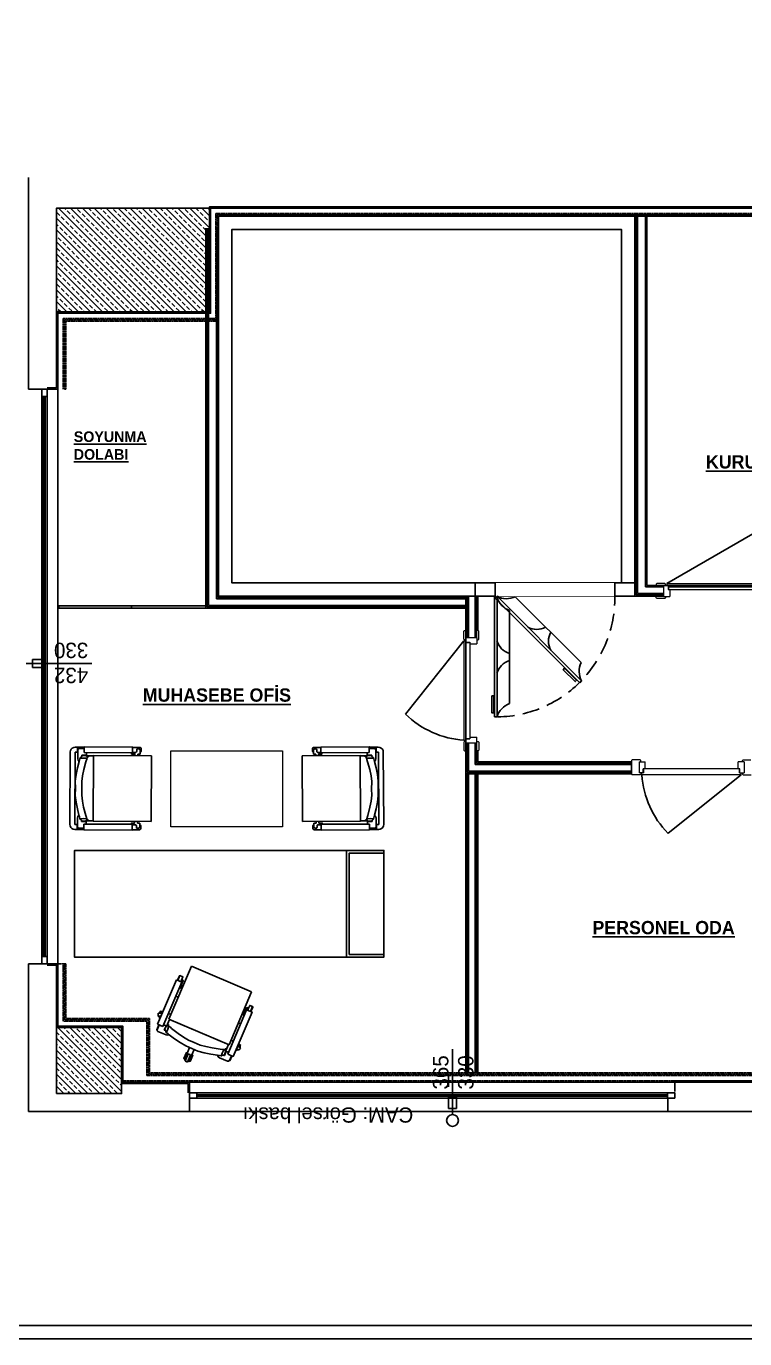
# Model space of a CAD drawing. Header units: millimetres. Extents: x 7703 to 16070, y -6855 to 95.
# Drawn here: x 13022 to 13562, y -6855 to -5869 of the extents above; entities that cross this region are included whole.
import ezdxf

# ---------------------------------------------------------------- set-up
doc = ezdxf.new("R2010")
doc.units = ezdxf.units.MM
doc.set_wipeout_variables(frame=1)
for name, pattern in [('BORDER', [1.75, 0.5, -0.25, 0.5, -0.25, 0, -0.25]), ('CABLE CONTAIN', [0]), ('CABLE GROUND', [0]), ('DASHED', [19.05, 12.7, -6.35])]:
    doc.linetypes.add(name, pattern=pattern)
for name, color, linetype in [('Cember', 7, 'Continuous'), ('Cizgi', 7, 'Continuous'), ('furniture', 231, 'Continuous'), ('Giydirme_Cephe', 7, 'Continuous'), ('iNCE', 8, 'Continuous'), ('Kıtc-002 Çizgi', 7, 'Continuous'), ('Kıtc-014 Elk Tes İşaretler', 1, 'Continuous'), ('Kıtc-025 Antet', 7, 'Continuous'), ('Kıtc-034 Soğuk Oda', 1, 'Continuous'), ('YAZI', 7, 'Continuous')]:
    doc.layers.add(name, color=color, linetype=linetype)
doc.layers.add('gmg-dograma', color=35, linetype='Continuous', lineweight=15)
doc.styles.get("Standard").update_dxf_attribs({"font": 'stylu.ttf', "height": 10})

# ---------------------------------------------------------------- blocks, each defined once
blk = doc.blocks.new('V_CH_AURA_S_CANTILEV')
at = {"linetype": 'Continuous'}
for p, q in [((2.22, 59.9), (2.02, 58.78)), ((2.74, 60.9), (2.22, 59.9)), ((3.51, 61.67), (2.74, 60.9)), ((4.65, 62.25), (3.51, 61.67)), ((5.75, 62.43), (4.65, 62.25)), ((60.23, 62.4), (5.75, 62.43)), ((61.28, 62.21), (60.23, 62.4)), ((62.28, 61.69), (61.28, 62.21)), ((63.07, 60.92), (62.28, 61.69)), ((63.63, 59.81), (63.07, 60.92)), ((63.81, 58.64), (63.63, 59.81)), ((1.65, 51.86), (1.65, 15.51)), ((6.05, 51.86), (1.65, 51.86)), ((1.98, 51.86), (2, 56.57)), ((2.02, 58.78), (2, 56.51)), ((2, 56.57), (2.32, 56.83)), ((2.32, 56.83), (2.87, 56.96)), ((2.87, 56.96), (4.86, 56.96)), ((3.03, 55.79), (3, 55.73)), ((3, 55.73), (3, 52.57)), ((3, 52.57), (3.29, 51.91)), ((3.29, 56.41), (3.03, 55.79)), ((4, 56.7), (3.29, 56.41)), ((10.65, 56.7), (4, 56.7)), ((4.86, 56.96), (5.4, 56.84)), ((5.4, 56.84), (5.7, 56.66)), ((5.7, 58.7), (5.82, 58.72)), ((5.7, 58.55), (5.7, 58.7)), ((5.7, 56.75), (5.7, 58.55)), ((5.82, 58.72), (59.95, 58.72)), ((6.05, 50.3), (6, 50.3)), ((6, 50.3), (7.9, 50.3)), ((6.05, 15.51), (6.05, 51.86)), ((7.9, 50.3), (7.9, 53.8)), ((7.9, 53.8), (8.12, 53.8)), ((8.11, 52.35), (8.11, 52.86)), ((8.11, 52.86), (8.28, 52.86)), ((8.36, 50.83), (8.11, 52.35)), ((8.28, 52.86), (8.12, 53.8)), ((8.12, 53.8), (8.91, 53.8)), ((8.4, 50.63), (8.36, 50.83)), ((8.4, 44.93), (8.4, 50.63)), ((8.4, 50.59), (8.47, 50.33)), ((8.47, 50.33), (8.57, 50.19)), ((8.57, 50.19), (8.71, 50.19)), ((8.71, 50.19), (8.76, 49.86)), ((8.76, 49.86), (8.8, 49.6)), ((8.8, 49.6), (8.85, 49.29)), ((8.91, 53.8), (8.93, 54)), ((8.93, 54), (9.25, 54)), ((9.25, 54), (9.62, 54.78)), ((9.36, 49.28), (9.48, 49.49)), ((9.48, 49.49), (9.59, 49.68)), ((9.59, 49.68), (9.64, 49.8)), ((9.62, 54.78), (9.7, 54.87)), ((9.64, 49.8), (9.74, 49.83)), ((9.7, 54.87), (9.83, 54.9)), ((9.74, 49.83), (9.87, 49.81)), ((9.83, 54.9), (11.81, 55.36)), ((9.87, 49.81), (10.01, 49.71)), ((10.01, 49.71), (10.06, 49.7)), ((10.06, 49.7), (11.75, 50.24)), ((11.81, 56.42), (10.65, 56.7)), ((11.75, 50.24), (12.6, 50.51)), ((12.83, 55.63), (11.81, 56.42)), ((11.81, 55.36), (12.83, 55.63)), ((12.6, 50.51), (18.66, 52.14)), ((12.83, 55.63), (17.6, 56.85)), ((17.6, 56.85), (22.6, 57.84)), ((18.66, 52.14), (23.38, 53.07)), ((22.6, 57.84), (27.6, 58.5)), ((23.38, 53.07), (27.83, 53.65)), ((27.6, 58.5), (33.3, 58.33)), ((27.83, 53.65), (32.34, 53.51)), ((32.34, 53.51), (37.97, 53.65)), ((33.3, 58.33), (38.2, 58.5)), ((37.97, 53.65), (42.42, 53.07)), ((38.2, 58.5), (43.2, 57.84)), ((42.42, 53.07), (47.14, 52.14)), ((43.2, 57.84), (48.2, 56.85)), ((47.14, 52.14), (52.96, 50.58)), ((48.2, 56.85), (52.97, 55.63)), ((52.96, 50.58), (55.73, 49.7)), ((52.97, 55.63), (53.99, 56.42)), ((52.97, 55.63), (55.97, 54.9)), ((53.99, 56.42), (55.15, 56.7)), ((55.15, 56.7), (61.8, 56.7)), ((55.73, 49.7), (55.93, 49.81)), ((55.93, 49.81), (56.06, 49.83)), ((55.97, 54.9), (56.1, 54.87)), ((56.06, 49.83), (56.16, 49.8)), ((56.1, 54.87), (56.18, 54.78)), ((56.16, 49.8), (56.21, 49.68)), ((56.18, 54.78), (56.55, 54)), ((56.21, 49.68), (56.31, 49.49)), ((56.31, 49.49), (56.44, 49.28)), ((56.55, 54), (56.87, 54)), ((56.87, 54), (56.89, 53.8)), ((56.89, 53.8), (57.68, 53.8)), ((56.92, 49.14), (57, 49.6)), ((57, 49.6), (57.04, 49.86)), ((57.04, 49.86), (57.09, 50.19)), ((57.09, 50.19), (57.23, 50.19)), ((57.23, 50.19), (57.32, 50.33)), ((57.32, 50.33), (57.4, 50.59)), ((57.69, 52.35), (57.4, 50.59)), ((57.4, 50.59), (57.4, 44.93)), ((57.68, 53.8), (57.52, 52.86)), ((57.52, 52.86), (57.69, 52.86)), ((57.9, 53.8), (57.68, 53.8)), ((57.69, 52.86), (57.69, 52.35)), ((57.9, 50.3), (57.9, 53.8)), ((59.75, 50.3), (57.9, 50.3)), ((64.15, 51.86), (59.75, 51.86)), ((59.75, 51.86), (59.75, 15.51)), ((59.95, 58.72), (60.07, 58.7)), ((60.07, 58.7), (60.1, 58.64)), ((60.1, 58.64), (60.13, 56.67)), ((60.28, 56.73), (60.48, 56.88)), ((60.48, 56.88), (61, 56.97)), ((61, 56.97), (62.87, 56.97)), ((61.8, 56.7), (62.51, 56.41)), ((62.51, 56.41), (62.77, 55.79)), ((62.8, 52.57), (62.51, 51.91)), ((62.77, 55.79), (62.8, 55.68)), ((62.8, 55.68), (62.8, 52.57)), ((62.87, 56.97), (63.43, 56.87)), ((63.43, 56.87), (63.8, 56.54)), ((63.8, 56.54), (63.76, 51.86)), ((63.8, 56.54), (63.81, 58.64)), ((64.15, 15.51), (64.15, 51.86)), ((57.51, 44.93), (8.3, 44.93)), ((8.3, 44.93), (8.3, 1.3)), ((57.4, 44.93), (8.4, 44.93)), ((8.85, 49.29), (8.88, 49.14)), ((8.88, 49.14), (8.95, 48.89)), ((8.95, 48.89), (8.98, 48.81)), ((8.98, 48.81), (9.04, 48.71)), ((9.04, 48.71), (9.13, 48.75)), ((9.13, 48.75), (9.26, 48.96)), ((9.26, 48.96), (9.33, 49.13)), ((9.33, 49.13), (9.36, 49.28)), ((56.44, 49.28), (56.47, 49.13)), ((56.47, 49.13), (56.54, 48.96)), ((56.54, 48.96), (56.6, 48.85)), ((56.6, 48.85), (56.67, 48.75)), ((56.67, 48.75), (56.76, 48.71)), ((56.76, 48.71), (56.82, 48.81)), ((56.82, 48.81), (56.85, 48.89)), ((56.85, 48.89), (56.92, 49.14)), ((57.51, 1.3), (57.51, 44.93)), ((1.65, 15.51), (6.05, 15.51)), ((2, 15.51), (2, 9.89)), ((2, 9.89), (2.37, 9.39)), ((3.35, 12.28), (3.05, 12.22)), ((3.05, 12.22), (3.05, 10.84)), ((3.05, 10.84), (3.35, 10.14)), ((4.05, 12.33), (3.35, 12.28)), ((3.35, 10.14), (4.05, 9.84)), ((4.75, 12.33), (4.05, 12.33)), ((5.34, 12.53), (4.75, 12.33)), ((5.7, 13.04), (5.34, 12.53)), ((5.7, 15.5), (5.7, 13.04)), ((6.95, 9.84), (6.95, 11.65)), ((6.95, 11.65), (8.3, 11.65)), ((57.51, 11.65), (58.85, 11.65)), ((58.85, 11.65), (58.85, 9.84)), ((59.75, 15.51), (64.15, 15.51)), ((60.1, 13.04), (60.1, 15.5)), ((60.47, 12.53), (60.1, 13.04)), ((61.05, 12.33), (60.47, 12.53)), ((61.75, 12.33), (61.05, 12.33)), ((62.46, 12.28), (61.75, 12.33)), ((61.75, 9.84), (62.46, 10.14)), ((62.75, 12.22), (62.46, 12.28)), ((62.46, 10.14), (62.75, 10.84)), ((62.75, 10.84), (62.75, 12.22)), ((63.44, 9.39), (63.8, 9.89)), ((63.8, 9.89), (63.8, 15.51)), ((2.37, 9.39), (2.95, 9.2)), ((2.95, 9.2), (4.75, 9.2)), ((4.05, 9.84), (6.95, 9.84)), ((4.75, 9.2), (5.34, 9.39)), ((5.34, 9.39), (5.67, 9.84)), ((8.3, 1.3), (57.51, 1.3)), ((58.85, 9.84), (61.75, 9.84)), ((60.14, 9.84), (60.47, 9.39)), ((60.47, 9.39), (61.05, 9.2)), ((61.05, 9.2), (62.85, 9.2)), ((62.85, 9.2), (63.44, 9.39))]:
    blk.add_line(p, q, dxfattribs=at)
for points in [[(3.03, 55.79), (2.7, 55.79), (2.7, 51.86)], [(9.83, 54.9), (9.99, 54.82), (10.09, 54.64), (10.13, 52.3), (10.11, 50.43), (10.09, 49.8), (10.06, 49.7), (10.01, 49.71)], [(56.1, 54.87), (55.95, 54.89), (55.81, 54.82), (55.71, 54.64), (55.69, 54.23), (55.67, 52.86), (55.67, 52.07), (55.68, 51.13), (55.71, 49.8), (55.73, 49.7)], [(59.75, 51.86), (59.75, 15.51), (64.15, 15.51), (64.15, 51.86), (59.75, 51.86)], [(62.77, 55.79), (63.1, 55.79), (63.1, 51.91)], [(63.1, 51.91), (63.1, 51.86)], [(6.05, 44.66), (6, 44.67)], [(8.3, 13.76), (6.95, 13.76), (6.95, 16.24), (6.05, 16.24)], [(59.75, 16.24), (58.85, 16.24), (58.85, 13.76), (57.51, 13.76)]]:
    blk.add_lwpolyline(points, dxfattribs=at)
blk = doc.blocks.new('DESKCH_AURA_S')
at = {"linetype": 'Continuous'}
for p, q in [((33.27, 67.82), (33.27, 61.97)), ((33.27, 61.97), (35.27, 61.97)), ((35.27, 61.97), (35.27, 67.81)), ((3.42, 50.57), (3.42, 14.22)), ((7.82, 50.57), (3.42, 50.57)), ((4.79, 54.51), (4.76, 54.44)), ((4.76, 54.44), (4.76, 51.28)), ((4.76, 51.28), (5.05, 50.63)), ((5.05, 55.13), (4.79, 54.51)), ((5.76, 55.42), (5.05, 55.13)), ((12.41, 55.42), (5.76, 55.42)), ((7.82, 14.22), (7.82, 50.57)), ((9.87, 51.07), (9.87, 51.57)), ((9.87, 51.57), (10.04, 51.57)), ((10.12, 49.55), (9.87, 51.07)), ((10.04, 51.57), (9.88, 52.52)), ((9.88, 52.52), (10.67, 52.52)), ((10.16, 49.34), (10.12, 49.55)), ((10.16, 43.64), (10.16, 49.34)), ((10.67, 52.52), (10.69, 52.72)), ((10.69, 52.72), (11.01, 52.72)), ((11.01, 52.72), (11.38, 53.5)), ((11.38, 53.5), (11.46, 53.59)), ((11.46, 53.59), (11.6, 53.62)), ((11.6, 53.62), (13.57, 54.07)), ((13.57, 55.14), (12.41, 55.42)), ((14.6, 54.35), (13.57, 55.14)), ((13.57, 54.07), (14.6, 54.35)), ((14.36, 49.23), (20.42, 50.85)), ((14.6, 54.35), (19.36, 55.57)), ((19.36, 55.57), (24.36, 56.55)), ((20.42, 50.85), (25.14, 51.78)), ((24.36, 56.55), (29.36, 57.21)), ((25.14, 51.78), (29.6, 52.37)), ((29.36, 57.21), (34.26, 57.05)), ((29.6, 52.37), (34.1, 52.22)), ((34.1, 52.22), (38.93, 52.37)), ((34.26, 57.05), (39.17, 57.21)), ((38.93, 52.37), (43.38, 51.78)), ((39.17, 57.21), (44.17, 56.55)), ((43.38, 51.78), (48.1, 50.85)), ((44.17, 56.55), (49.17, 55.57)), ((48.1, 50.85), (53.92, 49.29)), ((49.17, 55.57), (53.93, 54.35)), ((53.93, 54.35), (56.93, 53.62)), ((56.93, 53.62), (57.06, 53.59)), ((57.06, 53.59), (57.15, 53.5)), ((57.15, 53.5), (57.51, 52.72)), ((57.51, 52.72), (57.83, 52.72)), ((57.83, 52.72), (57.85, 52.52)), ((57.85, 52.52), (58.64, 52.52)), ((58.66, 51.07), (58.36, 49.3)), ((58.64, 52.52), (58.49, 51.57)), ((58.49, 51.57), (58.66, 51.57)), ((58.66, 51.57), (58.66, 51.07)), ((65.12, 50.57), (60.72, 50.57)), ((60.72, 50.57), (60.72, 14.22)), ((65.12, 14.22), (65.12, 50.57)), ((9.66, 43.64), (9.66, 0.27)), ((58.87, 43.64), (9.66, 43.64)), ((58.37, 43.64), (10.16, 43.64)), ((10.17, 49.3), (10.24, 49.04)), ((10.24, 49.04), (10.33, 48.9)), ((10.33, 48.9), (10.47, 48.9)), ((10.47, 48.9), (10.52, 48.58)), ((10.52, 48.58), (10.56, 48.31)), ((10.56, 48.31), (10.62, 48.01)), ((10.62, 48.01), (10.64, 47.86)), ((10.64, 47.86), (10.71, 47.61)), ((10.71, 47.61), (10.74, 47.52)), ((10.74, 47.52), (10.8, 47.43)), ((10.8, 47.43), (10.9, 47.46)), ((10.9, 47.46), (11.02, 47.68)), ((11.02, 47.68), (11.1, 47.85)), ((11.1, 47.85), (11.13, 48)), ((11.13, 48), (11.25, 48.2)), ((11.25, 48.2), (11.35, 48.39)), ((11.35, 48.39), (11.41, 48.52)), ((11.41, 48.52), (11.5, 48.55)), ((11.5, 48.55), (11.63, 48.52)), ((11.63, 48.52), (11.77, 48.42)), ((11.77, 48.42), (11.83, 48.41)), ((11.83, 48.41), (13.51, 48.95)), ((13.51, 48.95), (14.36, 49.23)), ((53.92, 49.29), (56.7, 48.41)), ((56.7, 48.41), (56.89, 48.52)), ((56.89, 48.52), (57.02, 48.55)), ((57.02, 48.55), (57.12, 48.52)), ((57.12, 48.52), (57.17, 48.39)), ((57.17, 48.39), (57.28, 48.2)), ((57.28, 48.2), (57.4, 48)), ((57.4, 48), (57.43, 47.85)), ((57.43, 47.85), (57.5, 47.68)), ((57.5, 47.68), (57.57, 47.57)), ((57.57, 47.57), (57.63, 47.46)), ((57.63, 47.46), (57.72, 47.43)), ((57.72, 47.43), (57.78, 47.52)), ((57.78, 47.52), (57.82, 47.61)), ((57.82, 47.61), (57.88, 47.86)), ((57.88, 47.86), (57.96, 48.31)), ((57.96, 48.31), (58, 48.58)), ((58, 48.58), (58.05, 48.9)), ((58.05, 48.9), (58.2, 48.9)), ((58.2, 48.9), (58.29, 49.04)), ((58.29, 49.04), (58.36, 49.3)), ((58.36, 49.3), (58.37, 43.64)), ((58.87, 0.27), (58.87, 43.64)), ((3.42, 14.22), (7.82, 14.22)), ((60.72, 14.22), (65.12, 14.22)), ((9.66, 0.27), (58.87, 0.27))]:
    blk.add_line(p, q, dxfattribs=at)
for points in [[(32.59, 66.57), (31.67, 66.57), (31.67, 61.57), (32.42, 61.57)], [(35.94, 66.57), (36.87, 66.57), (36.87, 61.57), (36.86, 61.57), (36.12, 61.57), (36.87, 61.57)], [(4.79, 54.51), (4.46, 54.51), (4.46, 50.57)], [(7.82, 49.02), (7.76, 49.02), (9.66, 49.02), (9.66, 52.52), (9.88, 52.52)], [(11.6, 53.62), (11.75, 53.54), (11.85, 53.36), (11.89, 51.02), (11.87, 49.14), (11.85, 48.51), (11.83, 48.41), (11.77, 48.42)], [(53.93, 54.35), (54.95, 55.14), (56.12, 55.42), (62.77, 55.42), (63.47, 55.13), (63.73, 54.51), (63.77, 54.4), (63.77, 51.28), (63.47, 50.63)], [(57.06, 53.59), (56.91, 53.61), (56.77, 53.54), (56.67, 53.36), (56.66, 52.95), (56.64, 51.58), (56.63, 50.79), (56.64, 49.84), (56.67, 48.51), (56.7, 48.41)], [(60.72, 49.02), (58.87, 49.02), (58.87, 52.52), (58.64, 52.52)], [(60.72, 50.57), (60.72, 14.22), (65.12, 14.22), (65.12, 50.57), (60.72, 50.57)], [(63.73, 54.51), (64.07, 54.51), (64.07, 50.63)], [(64.07, 50.63), (64.07, 50.57)], [(1.65, 41.66), (1.36, 40.78), (3.42, 40.11)], [(2.68, 44.84), (2.97, 45.73), (3.42, 45.58)], [(9.66, 39.99), (7.76, 39.99)], [(7.82, 43.37), (7.77, 43.39)], [(58.87, 39.99), (60.77, 39.99)], [(65.56, 45.72), (65.12, 45.57)], [(67.24, 44.58), (65.12, 43.89)], [(65.12, 41.79), (67.85, 42.68)], [(67.17, 40.77), (65.12, 40.11)], [(65.84, 44.84), (65.56, 45.72)], [(66.88, 41.65), (67.17, 40.77)], [(7.76, 25.75), (9.66, 25.75)], [(58.87, 25.75), (60.77, 25.75)], [(4.27, 14.22), (4.27, 10.57), (4.57, 10.28), (6.97, 10.28), (6.97, 14.22)], [(4.57, 14.22), (4.57, 10.28)], [(6.97, 14), (7.16, 14), (7.16, 12.5), (6.97, 12.5)], [(6.97, 13.7), (7.16, 13.7)], [(7.82, 19.12), (8.26, 19.12), (8.26, 12.72), (7.16, 12.72)], [(8.26, 18.17), (9.66, 18.17)], [(8.26, 16.87), (9.66, 16.87)], [(58.87, 18.17), (60.27, 18.17)], [(58.87, 18.17), (60.27, 18.17)], [(58.87, 16.87), (60.27, 16.87)], [(58.87, 16.87), (60.27, 16.87)], [(60.77, 19.12), (60.27, 19.12), (60.27, 12.72), (61.37, 12.72)], [(60.72, 19.12), (60.27, 19.12), (60.27, 12.72), (61.37, 12.72)], [(61.57, 14), (61.37, 14), (61.37, 12.5), (61.57, 12.5), (61.57, 10.28), (63.97, 10.28), (64.27, 10.57), (64.27, 14.22)], [(61.57, 13.7), (61.37, 13.7)], [(61.57, 14.22), (61.57, 12.5)], [(63.97, 14.22), (63.97, 10.28)]]:
    blk.add_lwpolyline(points, dxfattribs=at)
for points in [[(33.27, 67.49, 0.245346), (32.52, 66.06), (32.31, 57.11)], [(36.22, 57.11), (36.02, 66.06, 0.245346), (35.27, 67.49)], [(3.42, 43.9), (1.29, 44.59, 0.043542), (0.67, 42.69), (3.42, 41.8)], [(0.98, 42.59, 0.245346), (2.11, 41.43), (3.42, 40.97)], [(3.42, 44.69), (3.19, 44.76, 0.245346), (1.59, 44.49)], [(66.93, 44.48, 0.245346), (65.34, 44.75), (65.12, 44.69)], [(65.12, 40.97), (66.42, 41.42, 0.245346), (67.55, 42.58)], [(67.85, 42.68, 0.043542), (67.24, 44.58)]]:
    blk.add_lwpolyline(points, format="xyb", dxfattribs=at)
blk.add_arc((34.21, 56.36), 11.51, 84.74965, 94.72238, dxfattribs=at)
blk = doc.blocks.new('A$C67DD5C12')
at = {"layer": 'Kıtc-034 Soğuk Oda', "color": 30}
blk.add_line((25.91, 98.64), (25.91, 28.55), dxfattribs=at)
for points in [[(76.22, 46.1), (75.21, 45.08), (66.21, 54.07), (67.23, 55.09)], [(14.02, 21.63), (12.59, 21.63), (12.59, 34.34), (14.02, 34.34)]]:
    blk.add_lwpolyline(points, close=True, dxfattribs=at)
for centre, radius, start, end in [((46.24, 98.32), 14, 241.32551, 298.63668), ((69.09, 75.47), 14, 151.3636, 208.67477), ((29.75, 79.76), 14, 196.32551, 253.63668), ((29.75, 47.44), 14, 106.3636, 163.67477), ((92.82, 52.83), 14.65, 153.35125, 209.36208), ((30.52, 14.65), 14.65, 108.35125, 164.36208)]:
    blk.add_arc(centre, radius, start, end, dxfattribs=at)
at = {"color": 30}
blk.add_wipeout([(15, 109.29), (105, 109.29), (105, 119.29), (15, 119.29)], dxfattribs=at).dxf.layer = 'Kıtc-034 Soğuk Oda'
at = {"layer": 'Kıtc-002 Çizgi', "color": 30, "linetype": 'DASHED'}
blk.add_arc((15.54, 108.06), 89.47, 270.93431, 0.78385, dxfattribs=at)
at = {"layer": 'Kıtc-034 Soğuk Oda', "color": 30}
blk.add_line((30.17, 108.96), (79.73, 59.4), dxfattribs=at)
for points in [[(15, 119.29), (0, 119.29), (0, 109.29), (15, 109.29)], [(120, 119.29), (105, 119.29), (105, 109.29), (120, 109.29)], [(14.41, 18.6), (16.41, 18.6), (16.41, 108.6), (14.41, 108.6)], [(78.64, 44.23), (80.05, 45.65), (16.41, 109.29), (15, 107.87)]]:
    blk.add_lwpolyline(points, close=True, dxfattribs=at)
for centre, start, end in [((23.6, 122.05), 240.6382, 296.64903), ((30.52, 112.55), 195.6382, 251.64903)]:
    blk.add_arc(centre, 14.65, start, end, dxfattribs=at)

msp = doc.modelspace()

# ---------------------------------------------------------------- hatches: boundary and pattern name
h = msp.add_hatch()
h.set_pattern_fill('ANSI33', color=256, angle=90)
h.set_pattern_definition([(135, (19603.7976, 2865.107), (-4.490128, -4.490128), []), (135, (19603.7976, 2869.597), (-4.490128, -4.490128), [3.175, -1.5875])])
h.paths.add_polyline_path([(13044.57, -6083.33), (13159.57, -6083.33), (13159.57, -6005.33), (13044.57, -6005.33)])
h = msp.add_hatch()
h.set_pattern_fill('ANSI33', color=256, angle=90)
h.set_pattern_definition([(135, (19603.2944, 2249.107), (-4.490128, -4.490128), []), (135, (19603.2944, 2253.597), (-4.490128, -4.490128), [3.175, -1.5875])])
h.paths.add_polyline_path([(13044.67, -6670.83), (13093.57, -6670.83), (13093.57, -6621.33), (13044.67, -6621.33)])

# ---------------------------------------------------------------- linework, layer by layer
for p, q in [((13023.57, -6141.37), (13023.57, -5982.13)), ((13033.57, -6141.37), (13023.57, -6141.37)), ((13033.57, -6357.33), (13033.57, -6141.41)), ((13037.57, -6357.33), (13037.57, -6141.41)), ((13033.57, -6357.33), (13033.57, -6573.2)), ((13037.57, -6357.33), (13037.57, -6573.2)), ((13033.57, -6573.28), (13023.57, -6573.28)), ((13023.57, -6573.28), (13023.57, -6684.33)), ((13144.57, -6662.33), (13521.46, -6662.33)), ((13509.58, -6669.33), (13509.58, -6661.33)), ((13144.57, -6674.33), (13144.57, -6684.33)), ((13504.09, -6670.33), (13144.66, -6670.33)), ((13504.09, -6674.33), (13144.66, -6674.33)), ((13504.17, -6674.33), (13504.17, -6684.33)), ((13144.57, -6684.33), (13023.57, -6684.33)), ((13504.17, -6684.33), (14333.57, -6684.33))]:
    msp.add_line(p, q)
at = {"color": 251, "linetype": 'CABLE CONTAIN'}
for p, q in [((13479.44, -6297.01), (13479.44, -6011.33)), ((13480.44, -6296.01), (13480.44, -6011.33)), ((13481.44, -6295.01), (13481.44, -6011.33)), ((13487.44, -6290.01), (13487.44, -6011.33)), ((13488.44, -6289.01), (13488.44, -6011.33)), ((13157.01, -6306.01), (13157.01, -6020.33)), ((13158.01, -6305.01), (13158.01, -6020.33)), ((13159.01, -6304.01), (13159.01, -6020.33)), ((13165.01, -6299.01), (13165.01, -6020.33)), ((13166.01, -6298.01), (13166.01, -6020.33)), ((13501.31, -6290.01), (13487.44, -6290.01)), ((13738.8, -6289.01), (13488.44, -6289.01)), ((13598.21, -6290.01), (13504.41, -6290.01)), ((13159.01, -6304.01), (13352.46, -6304.01)), ((13165.01, -6299.01), (13352.46, -6299.01)), ((13166.01, -6298.01), (13352.46, -6298.01)), ((13166.57, -6297.01), (13352.46, -6297.01)), ((13352.46, -6297.01), (13352.46, -6430.45)), ((13353.46, -6297.01), (13353.46, -6328.41)), ((13354.46, -6297.01), (13354.46, -6328.41)), ((13359.46, -6297.01), (13359.46, -6328.41)), ((13360.46, -6297.01), (13360.46, -6328.41)), ((13361.46, -6297.01), (13361.46, -6322.67)), ((13501.31, -6297.01), (13479.44, -6297.01)), ((13501.31, -6296.01), (13480.44, -6296.01)), ((13501.31, -6295.01), (13481.44, -6295.01)), ((13157.01, -6306.01), (13352.46, -6306.01)), ((13158.01, -6305.01), (13352.46, -6305.01)), ((13353.46, -6407.41), (13353.46, -6429.45)), ((13354.46, -6407.41), (13354.46, -6428.45)), ((13359.46, -6407.41), (13359.46, -6423.45)), ((13360.46, -6407.41), (13360.46, -6422.45)), ((13360.46, -6422.45), (13476.9, -6422.45)), ((13361.46, -6413.15), (13361.46, -6421.45)), ((13361.46, -6421.45), (13476.9, -6421.45)), ((13476.9, -6421.45), (13476.9, -6430.45)), ((13352.46, -6430.45), (13361.46, -6430.45)), ((13352.46, -6430.45), (13352.46, -6655.33)), ((13353.46, -6429.45), (13476.9, -6429.45)), ((13353.46, -6430.45), (13353.46, -6655.33)), ((13354.46, -6428.45), (13476.9, -6428.45)), ((13354.46, -6430.45), (13354.46, -6655.33)), ((13359.46, -6423.45), (13476.9, -6423.45)), ((13359.46, -6430.45), (13359.46, -6655.33)), ((13360.46, -6430.45), (13360.46, -6655.33)), ((13361.46, -6430.45), (13476.9, -6430.45)), ((13361.46, -6430.45), (13361.46, -6655.33))]:
    msp.add_line(p, q, dxfattribs=at)
at = {"color": 0, "linetype": 'ByBlock'}
for p, q in [((13045.57, -6141.33), (13045.57, -6573.33)), ((13144.57, -6684.33), (13504.17, -6684.33))]:
    msp.add_line(p, q, dxfattribs=at)
at = {"color": 53, "linetype": 'BORDER'}
for p, q in [((13051.57, -6141.33), (13050.57, -6141.33)), ((13051.57, -6573.33), (13045.57, -6573.33))]:
    msp.add_line(p, q, dxfattribs=at)
at = {"color": 4}
for p, q in [((13034.96, -6362.81), (13034.96, -6146.9)), ((13035.57, -6362.81), (13035.57, -6146.9)), ((13036.13, -6362.83), (13036.13, -6146.91)), ((13034.96, -6362.81), (13034.96, -6567.71)), ((13035.57, -6362.81), (13035.57, -6567.71)), ((13036.13, -6362.8), (13036.13, -6567.7)), ((13503.97, -6672.33), (13150.14, -6672.33)), ((13503.97, -6672.94), (13150.14, -6672.94)), ((13503.99, -6671.77), (13150.16, -6671.77))]:
    msp.add_line(p, q, dxfattribs=at)
for points in [[(14312.57, -6084.33), (14312.57, -6026.33), (14269.57, -6026.33), (14269.57, -6004.33), (13713.57, -6004.33), (13713.57, -6026.33), (13648.57, -6026.33), (13648.57, -6004.33), (13159.57, -6004.33), (13159.57, -6083.33), (13044.57, -6083.33), (13044.57, -6140.33), (13037.57, -6140.33)], [(14311.57, -6084.33), (14311.57, -6027.33), (14268.57, -6027.33), (14268.57, -6005.33), (13714.57, -6005.33), (13714.57, -6027.33), (13647.57, -6027.33), (13647.57, -6005.33), (13160.57, -6005.33), (13160.57, -6084.33), (13045.57, -6084.33), (13045.57, -6141.33), (13037.57, -6141.33)], [(14320.57, -6563.33), (14320.57, -6620.33), (14277.57, -6620.33), (14277.57, -6661.33), (13716.57, -6661.33), (13716.57, -6620.33), (13659.57, -6620.33), (13659.57, -6661.33), (13509.58, -6661.33)], [(14321.57, -6563.33), (14321.57, -6621.33), (14278.57, -6621.33), (14278.57, -6662.33), (13715.57, -6662.33), (13715.57, -6621.33), (13660.57, -6621.33), (13660.57, -6662.33), (13509.58, -6662.33)], [(13037.57, -6573.33), (13045.57, -6573.33), (13045.57, -6620.33), (13094.57, -6620.33), (13094.57, -6662.33), (13144.57, -6662.33), (13144.57, -6670.33)], [(13037.57, -6574.33), (13044.57, -6574.33), (13044.57, -6621.33), (13093.57, -6621.33), (13093.57, -6663.33), (13143.57, -6663.33), (13143.57, -6670.33)]]:
    msp.add_lwpolyline(points)
for points in [[(13044.57, -6083.33), (13044.57, -6005.33), (13159.57, -6005.33), (13159.57, -6083.33)], [(13033.57, -6141.33), (13033.57, -6146.81), (13037.57, -6146.81), (13037.57, -6141.33)], [(13101.15, -6304.31), (13046.31, -6304.31), (13046.31, -6306.01), (13101.15, -6306.01)], [(13157.01, -6304.31), (13101.15, -6304.31), (13101.15, -6306.01), (13157.01, -6306.01)], [(13033.57, -6573.28), (13033.57, -6567.8), (13037.57, -6567.8), (13037.57, -6573.28)], [(13044.67, -6670.83), (13044.67, -6621.33), (13093.57, -6621.33), (13093.57, -6670.83)], [(13144.57, -6674.33), (13150.06, -6674.33), (13150.06, -6670.33), (13144.57, -6670.33)], [(13509.57, -6674.33), (13504.09, -6674.33), (13504.09, -6670.33), (13509.57, -6670.33)]]:
    msp.add_lwpolyline(points, close=True)
at = {"color": 144, "linetype": 'BORDER'}
for points in [[(13049.57, -6141.33), (13049.57, -6088.33), (13164.57, -6088.33), (13164.57, -6009.33), (13643.57, -6009.33), (13643.57, -6031.33), (13718.57, -6031.33), (13718.57, -6031.33), (14264.57, -6031.33), (14264.57, -6031.33), (14307.57, -6031.33), (14307.57, -6084.33)], [(13144.57, -6662.33), (13094.57, -6662.33), (13094.57, -6620.33), (13045.57, -6620.33), (13045.57, -6573.33)], [(13144.57, -6657.32), (13112.57, -6657.32), (13112.57, -6616.33), (13049.57, -6616.33), (13049.57, -6573.33)], [(14320.57, -6620.33), (14277.57, -6620.33), (14277.57, -6661.33), (13716.57, -6661.33), (13716.57, -6620.33), (13659.57, -6620.33), (13659.57, -6661.33), (13094.57, -6661.33)], [(14320.57, -6616.33), (14273.57, -6616.33), (14273.57, -6657.33), (13720.57, -6657.33), (13720.57, -6616.33), (13655.57, -6616.33), (13655.57, -6657.33), (13144.57, -6657.33)]]:
    msp.add_lwpolyline(points, dxfattribs=at)
at = {"color": 53, "linetype": 'BORDER'}
for points in [[(13050.57, -6141.33), (13050.57, -6089.33), (13165.57, -6089.33), (13165.57, -6010.33), (13349.37, -6010.33)], [(13051.57, -6141.33), (13051.57, -6090.33), (13166.57, -6090.33), (13166.57, -6011.33), (13349.37, -6011.33)], [(13113.57, -6657.33), (13113.57, -6657.33), (13113.57, -6615.33), (13050.57, -6615.33), (13050.57, -6573.33)], [(13114.57, -6656.33), (13114.57, -6656.33), (13114.57, -6614.33), (13051.57, -6614.33), (13051.57, -6573.33)], [(14080.57, -6655.33), (13722.57, -6655.33), (13722.57, -6614.33), (13653.57, -6614.33), (13653.57, -6655.33), (13114.57, -6655.33)], [(14080.57, -6656.33), (13721.57, -6656.33), (13721.57, -6615.33), (13654.57, -6615.33), (13654.57, -6656.33), (13114.57, -6656.33)]]:
    msp.add_lwpolyline(points, dxfattribs=at)
at = {"color": 53, "linetype": 'CABLE GROUND'}
for points in [[(13165.57, -6010.33), (13642.57, -6010.33), (13642.57, -6032.33), (13719.57, -6032.33), (13719.57, -6032.33), (14080.57, -6032.33)], [(13348.21, -6011.33), (13641.57, -6011.33), (13641.57, -6033.33), (13720.57, -6033.33), (13720.57, -6033.33), (14080.57, -6033.33)]]:
    msp.add_lwpolyline(points, dxfattribs=at)
at = {"color": 0, "linetype": 'ByBlock'}
for points in [[(13262.77, -6568.24), (13058.13, -6568.24), (13058.13, -6488.24), (13262.77, -6488.24)], [(13262.77, -6568.24), (13290.85, -6568.24), (13290.85, -6488.08), (13262.77, -6488.08)], [(13264.77, -6566.24), (13290.85, -6566.24), (13290.85, -6490.08), (13264.77, -6490.08)]]:
    msp.add_lwpolyline(points, close=True, dxfattribs=at)
at = {"layer": 'Cember', "linetype": 'Continuous', "lineweight": -3}
msp.add_circle((13342.43, -6691.08), 4.43, dxfattribs=at)
at = {"layer": 'Cizgi', "linetype": 'Continuous', "lineweight": -3}
for points in [[(13071.12, -6347.63), (13021.92, -6347.63)], [(13342.43, -6686.65), (13342.43, -6637.45)]]:
    msp.add_lwpolyline(points, dxfattribs=at)
at = {"layer": 'Giydirme_Cephe', "linetype": 'Continuous', "lineweight": -3}
for points in [[(13027.54, -6347.63), (13023.58, -6347.63)], [(13027.54, -6347.63), (13023.58, -6347.63)], [(13027.54, -6347.63), (13023.58, -6347.63)], [(13027.54, -6347.63), (13023.58, -6347.63)], [(13027.54, -6347.63), (13023.58, -6347.63)], [(13027.54, -6347.63), (13023.58, -6347.63)], [(13027.54, -6347.63), (13023.58, -6347.63)], [(13027.54, -6347.63), (13023.58, -6347.63)], [(13027.54, -6347.63), (13023.58, -6347.63)], [(13027.54, -6347.63), (13023.58, -6347.63)], [(13027.54, -6347.63), (13023.58, -6347.63)], [(13027.54, -6347.63), (13023.58, -6347.63)], [(13026.55, -6350.6), (13026.55, -6344.66)], [(13026.55, -6344.66), (13035.46, -6344.66)], [(13026.55, -6350.6), (13026.55, -6344.66)], [(13026.55, -6344.66), (13035.46, -6344.66)], [(13034.47, -6344.66), (13026.55, -6344.66)], [(13026.55, -6344.66), (13034.47, -6344.66)], [(13026.55, -6350.6), (13026.55, -6344.66)], [(13026.55, -6344.66), (13035.46, -6344.66)], [(13026.55, -6350.6), (13026.55, -6344.66)], [(13026.55, -6344.66), (13035.46, -6344.66)], [(13034.47, -6344.66), (13026.55, -6344.66)], [(13026.55, -6344.66), (13034.47, -6344.66)], [(13026.55, -6350.6), (13026.55, -6344.66)], [(13026.55, -6344.66), (13035.46, -6344.66)], [(13026.55, -6350.6), (13026.55, -6344.66)], [(13026.55, -6344.66), (13035.46, -6344.66)], [(13035.46, -6347.63), (13026.55, -6347.63)], [(13026.55, -6347.63), (13035.46, -6347.63)], [(13035.46, -6347.63), (13026.55, -6347.63)], [(13026.55, -6347.63), (13035.46, -6347.63)], [(13035.46, -6347.63), (13026.55, -6347.63)], [(13026.55, -6347.63), (13035.46, -6347.63)], [(13035.46, -6347.63), (13026.55, -6347.63)], [(13026.55, -6347.63), (13035.46, -6347.63)], [(13035.46, -6350.6), (13026.55, -6350.6)], [(13035.46, -6350.6), (13026.55, -6350.6)], [(13035.46, -6350.6), (13026.55, -6350.6)], [(13035.46, -6350.6), (13026.55, -6350.6)], [(13034.47, -6350.6), (13026.55, -6350.6)], [(13026.55, -6350.6), (13034.47, -6350.6)], [(13035.46, -6350.6), (13026.55, -6350.6)], [(13035.46, -6350.6), (13026.55, -6350.6)], [(13034.47, -6350.6), (13026.55, -6350.6)], [(13026.55, -6350.6), (13034.47, -6350.6)], [(13035.46, -6344.66), (13035.46, -6350.6)], [(13035.46, -6344.66), (13035.46, -6350.6)], [(13035.46, -6344.66), (13035.46, -6350.6)], [(13035.46, -6344.66), (13035.46, -6350.6)], [(13035.46, -6344.66), (13035.46, -6350.6)], [(13035.46, -6344.66), (13035.46, -6350.6)], [(13055.26, -6347.63), (13035.46, -6347.63)], [(13342.43, -6643.07), (13342.43, -6639.11)], [(13342.43, -6643.07), (13342.43, -6639.11)], [(13342.43, -6643.07), (13342.43, -6639.11)], [(13342.43, -6643.07), (13342.43, -6639.11)], [(13342.43, -6643.07), (13342.43, -6639.11)], [(13342.43, -6643.07), (13342.43, -6639.11)], [(13342.43, -6643.07), (13342.43, -6639.11)], [(13342.43, -6643.07), (13342.43, -6639.11)], [(13342.43, -6643.07), (13342.43, -6639.11)], [(13342.43, -6643.07), (13342.43, -6639.11)], [(13342.43, -6643.07), (13342.43, -6639.11)], [(13342.43, -6643.07), (13342.43, -6639.11)], [(13342.43, -6650.99), (13342.43, -6642.08)], [(13342.43, -6642.08), (13342.43, -6650.99)], [(13342.43, -6650.99), (13342.43, -6642.08)], [(13342.43, -6642.08), (13342.43, -6650.99)], [(13342.43, -6650.99), (13342.43, -6642.08)], [(13342.43, -6642.08), (13342.43, -6650.99)], [(13342.43, -6650.99), (13342.43, -6642.08)], [(13342.43, -6642.08), (13342.43, -6650.99)], [(13339.46, -6656.9), (13339.46, -6665.81)], [(13339.46, -6656.9), (13339.46, -6665.81)], [(13339.46, -6656.9), (13339.46, -6665.81)], [(13339.46, -6656.9), (13339.46, -6665.81)], [(13339.46, -6656.9), (13339.46, -6665.81)], [(13339.46, -6657.89), (13339.46, -6665.81)], [(13339.46, -6665.81), (13339.46, -6657.89)], [(13345.4, -6673.11), (13339.46, -6673.11)], [(13339.46, -6682.02), (13339.46, -6673.11)], [(13342.43, -6673.11), (13342.43, -6682.02)], [(13342.43, -6682.02), (13342.43, -6673.11)], [(13342.43, -6673.11), (13342.43, -6682.02)], [(13342.43, -6682.02), (13342.43, -6673.11)], [(13342.43, -6673.11), (13342.43, -6682.02)], [(13342.43, -6682.02), (13342.43, -6673.11)], [(13342.43, -6673.11), (13342.43, -6682.02)], [(13342.43, -6682.02), (13342.43, -6673.11)], [(13345.4, -6682.02), (13345.4, -6673.11)], [(13345.4, -6682.02), (13345.4, -6673.11)], [(13345.4, -6682.02), (13345.4, -6673.11)], [(13345.4, -6682.02), (13345.4, -6673.11)], [(13345.4, -6682.02), (13345.4, -6673.11)], [(13345.4, -6682.02), (13345.4, -6673.11)], [(13345.4, -6674.1), (13345.4, -6682.02)], [(13345.4, -6682.02), (13345.4, -6674.1)], [(13345.4, -6674.1), (13345.4, -6682.02)], [(13345.4, -6682.02), (13345.4, -6674.1)], [(13339.46, -6682.02), (13345.4, -6682.02)], [(13339.46, -6682.02), (13345.4, -6682.02)], [(13339.46, -6682.02), (13345.4, -6682.02)], [(13339.46, -6682.02), (13345.4, -6682.02)], [(13339.46, -6682.02), (13345.4, -6682.02)], [(13339.46, -6682.02), (13345.4, -6682.02)], [(13342.43, -6681.03), (13342.43, -6684.99)], [(13342.43, -6681.03), (13342.43, -6684.99)], [(13342.43, -6681.03), (13342.43, -6684.99)], [(13342.43, -6681.03), (13342.43, -6684.99)], [(13342.43, -6681.03), (13342.43, -6684.99)], [(13342.43, -6681.03), (13342.43, -6684.99)], [(13342.43, -6681.03), (13342.43, -6684.99)], [(13342.43, -6681.03), (13342.43, -6684.99)], [(13342.43, -6681.03), (13342.43, -6684.99)], [(13342.43, -6681.03), (13342.43, -6684.99)], [(13342.43, -6681.03), (13342.43, -6684.99)], [(13342.43, -6681.03), (13342.43, -6684.99)]]:
    msp.add_lwpolyline(points, dxfattribs=at)
at = {"layer": 'gmg-dograma'}
for p, q in [((13495.57, -6288.01), (13496.07, -6287.51)), ((13495.57, -6288.01), (13495.57, -6289.01)), ((13502.07, -6287.51), (13496.07, -6287.51)), ((13501.31, -6297.32), (13501.31, -6289.01)), ((13504.81, -6289.01), (13501.31, -6289.01)), ((13502.07, -6287.51), (13502.57, -6288.01)), ((13502.57, -6289.01), (13502.57, -6288.01)), ((13503.45, -6287.51), (13599.16, -6287.51)), ((13503.45, -6287.51), (13503.45, -6289.01)), ((13504.41, -6289.01), (13504.41, -6292.01)), ((13504.41, -6292.01), (13598.21, -6292.01)), ((13504.81, -6289.01), (13504.81, -6292.01)), ((13505.81, -6292.01), (13505.81, -6297.32)), ((13495.57, -6298.32), (13495.57, -6297.32)), ((13495.57, -6298.32), (13496.07, -6298.82)), ((13502.07, -6298.82), (13496.23, -6298.82)), ((13501.31, -6297.32), (13505.81, -6297.32)), ((13502.07, -6298.82), (13502.57, -6298.32)), ((13502.57, -6297.32), (13502.57, -6298.32)), ((13351.46, -6322.67), (13350.96, -6323.17)), ((13350.96, -6329.17), (13350.96, -6323.17)), ((13351.46, -6322.67), (13352.46, -6322.67)), ((13361.77, -6322.67), (13360.77, -6322.67)), ((13361.77, -6322.67), (13362.27, -6323.17)), ((13362.27, -6329.17), (13362.27, -6323.33)), ((13350.96, -6329.17), (13351.46, -6329.67)), ((13350.96, -6330.55), (13350.96, -6405.26)), ((13350.96, -6330.55), (13352.46, -6330.55)), ((13352.46, -6329.67), (13351.46, -6329.67)), ((13360.77, -6328.41), (13352.46, -6328.41)), ((13352.46, -6331.91), (13352.46, -6328.41)), ((13352.46, -6331.51), (13355.46, -6331.51)), ((13352.46, -6331.91), (13355.46, -6331.91)), ((13355.46, -6331.51), (13355.46, -6404.31)), ((13355.46, -6332.91), (13360.77, -6332.91)), ((13360.77, -6328.41), (13360.77, -6332.91)), ((13360.77, -6329.67), (13361.77, -6329.67)), ((13362.27, -6329.17), (13361.77, -6329.67)), ((13355.46, -6402.91), (13360.77, -6402.91)), ((13360.77, -6407.41), (13360.77, -6402.91)), ((13350.96, -6405.26), (13352.46, -6405.26)), ((13350.96, -6406.65), (13351.46, -6406.15)), ((13350.96, -6406.65), (13350.96, -6412.65)), ((13350.96, -6412.65), (13351.46, -6413.15)), ((13352.46, -6406.15), (13351.46, -6406.15)), ((13352.46, -6403.91), (13352.46, -6407.41)), ((13352.46, -6403.91), (13355.46, -6403.91)), ((13352.46, -6404.31), (13355.46, -6404.31)), ((13360.77, -6407.41), (13352.46, -6407.41)), ((13360.77, -6406.15), (13361.77, -6406.15)), ((13362.27, -6406.65), (13361.77, -6406.15)), ((13362.27, -6412.65), (13361.77, -6413.15)), ((13362.27, -6406.65), (13362.27, -6412.65)), ((13351.46, -6413.15), (13352.46, -6413.15)), ((13361.77, -6413.15), (13360.86, -6413.15)), ((13477.4, -6420.04), (13476.9, -6420.54)), ((13476.9, -6420.54), (13476.9, -6421.45)), ((13483.4, -6420.04), (13477.4, -6420.04)), ((13482.64, -6421.54), (13487.14, -6421.54)), ((13482.64, -6421.54), (13482.64, -6429.85)), ((13483.4, -6420.04), (13483.9, -6420.54)), ((13483.9, -6421.54), (13483.9, -6420.54)), ((13487.14, -6426.85), (13487.14, -6421.54)), ((13561.64, -6421.54), (13557.14, -6421.54)), ((13557.14, -6426.85), (13557.14, -6421.54)), ((13560.88, -6420.04), (13560.38, -6420.54)), ((13560.38, -6421.54), (13560.38, -6420.54)), ((13560.88, -6420.04), (13566.72, -6420.04)), ((13561.64, -6421.54), (13561.64, -6429.85)), ((13476.9, -6430.85), (13476.9, -6429.85)), ((13477.4, -6431.35), (13476.9, -6430.85)), ((13483.4, -6431.35), (13477.4, -6431.35)), ((13486.14, -6429.85), (13482.64, -6429.85)), ((13483.4, -6431.35), (13483.9, -6430.85)), ((13483.9, -6429.85), (13483.9, -6430.85)), ((13484.79, -6431.35), (13484.79, -6429.85)), ((13559.5, -6431.35), (13484.79, -6431.35)), ((13558.54, -6426.85), (13485.74, -6426.85)), ((13485.74, -6429.85), (13485.74, -6426.85)), ((13486.14, -6429.85), (13486.14, -6426.85)), ((13558.14, -6429.85), (13558.14, -6426.85)), ((13558.14, -6429.85), (13561.64, -6429.85)), ((13558.54, -6429.85), (13558.54, -6426.85)), ((13559.5, -6431.35), (13559.5, -6429.85)), ((13560.38, -6429.85), (13560.38, -6430.85)), ((13560.88, -6431.35), (13560.38, -6430.85)), ((13560.88, -6431.35), (13566.88, -6431.35))]:
    msp.add_line(p, q, dxfattribs=at)
at = {"layer": 'iNCE'}
for p, q in [((13503.45, -6287.51), (13579.53, -6243.62)), ((13350.96, -6330.55), (13307.07, -6385.63)), ((13559.5, -6431.35), (13504.42, -6475.24))]:
    msp.add_line(p, q, dxfattribs=at)
for centre, start, end in [((13355.54, -6336.15), 225.58834, 266.21014), ((13553.89, -6426.78), 183.78986, 224.41166)]:
    msp.add_arc(centre, 69.26, start, end, dxfattribs=at)
at = {"layer": 'Kıtc-014 Elk Tes İşaretler', "color": 4, "lineweight": 20, "ltscale": 0.29}
msp.add_lwpolyline([(13130.68, -6413.21), (13214.7, -6413.21), (13214.7, -6470.4), (13130.68, -6470.4)], close=True, dxfattribs=at)
at = {"layer": 'Kıtc-025 Antet'}
for points in [[(16069.97, -3954.68), (16069.97, -6855.18), (12039.03, -6855.18), (12039.03, -3954.68)], [(16059.97, -3964.68), (16059.97, -6845.18), (12049.03, -6845.18), (12049.03, -3964.68)]]:
    msp.add_lwpolyline(points, close=True, dxfattribs=at)
at = {"layer": 'Kıtc-034 Soğuk Oda', "color": 30}
msp.add_lwpolyline([(13479.44, -6297.01), (13166.57, -6297.01), (13166.57, -6011.33), (13479.44, -6011.33), (13479.44, -6297.01)], dxfattribs=at)
msp.add_lwpolyline([(13469.44, -6287.01), (13176.57, -6287.01), (13176.57, -6021.33), (13469.44, -6021.33)], close=True, dxfattribs=at)

# ---------------------------------------------------------------- block references
at = {"layer": 'furniture', "rotation": 89.74476438330193}
msp.add_blockref('V_CH_AURA_S_CANTILEV', (13117.14, -6474.57, -14273.46), dxfattribs=at)
at = {"layer": 'furniture', "xscale": -1}
for name, p, rotation in [('V_CH_AURA_S_CANTILEV', (13228.24, -6474.57, -14273.46), 270.2552356166981), ('DESKCH_AURA_S', (13137.32, -6570.96, 7436.4), 156.9250893680556)]:
    msp.add_blockref(name, p, dxfattribs=dict(at, rotation=rotation))

# ---------------------------------------------------------------- texts
msp.add_text('CAM: Görsel baskı', height=11.4353, rotation=180).set_placement((13312.9, -6681.29))
at = {"layer": 'Kıtc-002 Çizgi', "lineweight": -2, "attachment_point": 1}
for s, insert, char_height in [('{\\fStylus BT|b1|i0|c162|p34;\\L\\C1;SOYUNMA \\PDOLABI}', (13057.67, -6173.06), 8), ('{\\fStylus BT|b1|i0|c162|p34;\\L\\C1;\\PKURU DEPO}', (13532.93, -6174.34), 10), ('{\\fStylus BT|b1|i0|c162|p34;\\L\\C1;MUHASEBE OFİS}', (13109.52, -6366.29), 10), ('{\\fStylus BT|b1|i0|c162|p34;\\L\\C1;PERSONEL ODA}', (13447.6, -6541.11), 10)]:
    msp.add_mtext_dynamic_manual_height_columns(s, width=175.8976, gutter_width=50, heights=[0], dxfattribs=dict(at, insert=insert, char_height=char_height))
at = {"layer": 'YAZI', "linetype": 'Continuous', "lineweight": -3}
for s, rotation, p in [('330', 180, (13068.57, -6331.94)), ('432', 180, (13068.57, -6350.76)), ('365', 90, (13339.29, -6667.89)), ('330', 90, (13358.11, -6667.89))]:
    msp.add_text(s, height=11.561, rotation=rotation, dxfattribs=at).set_placement(p)

# ---------------------------------------------------------------- next in the draw order: block references
at = {"layer": 'Kıtc-002 Çizgi'}
msp.add_blockref('A$C67DD5C12', (13359.44, -6406.3), dxfattribs=at)

doc.saveas('drawing.dxf')
